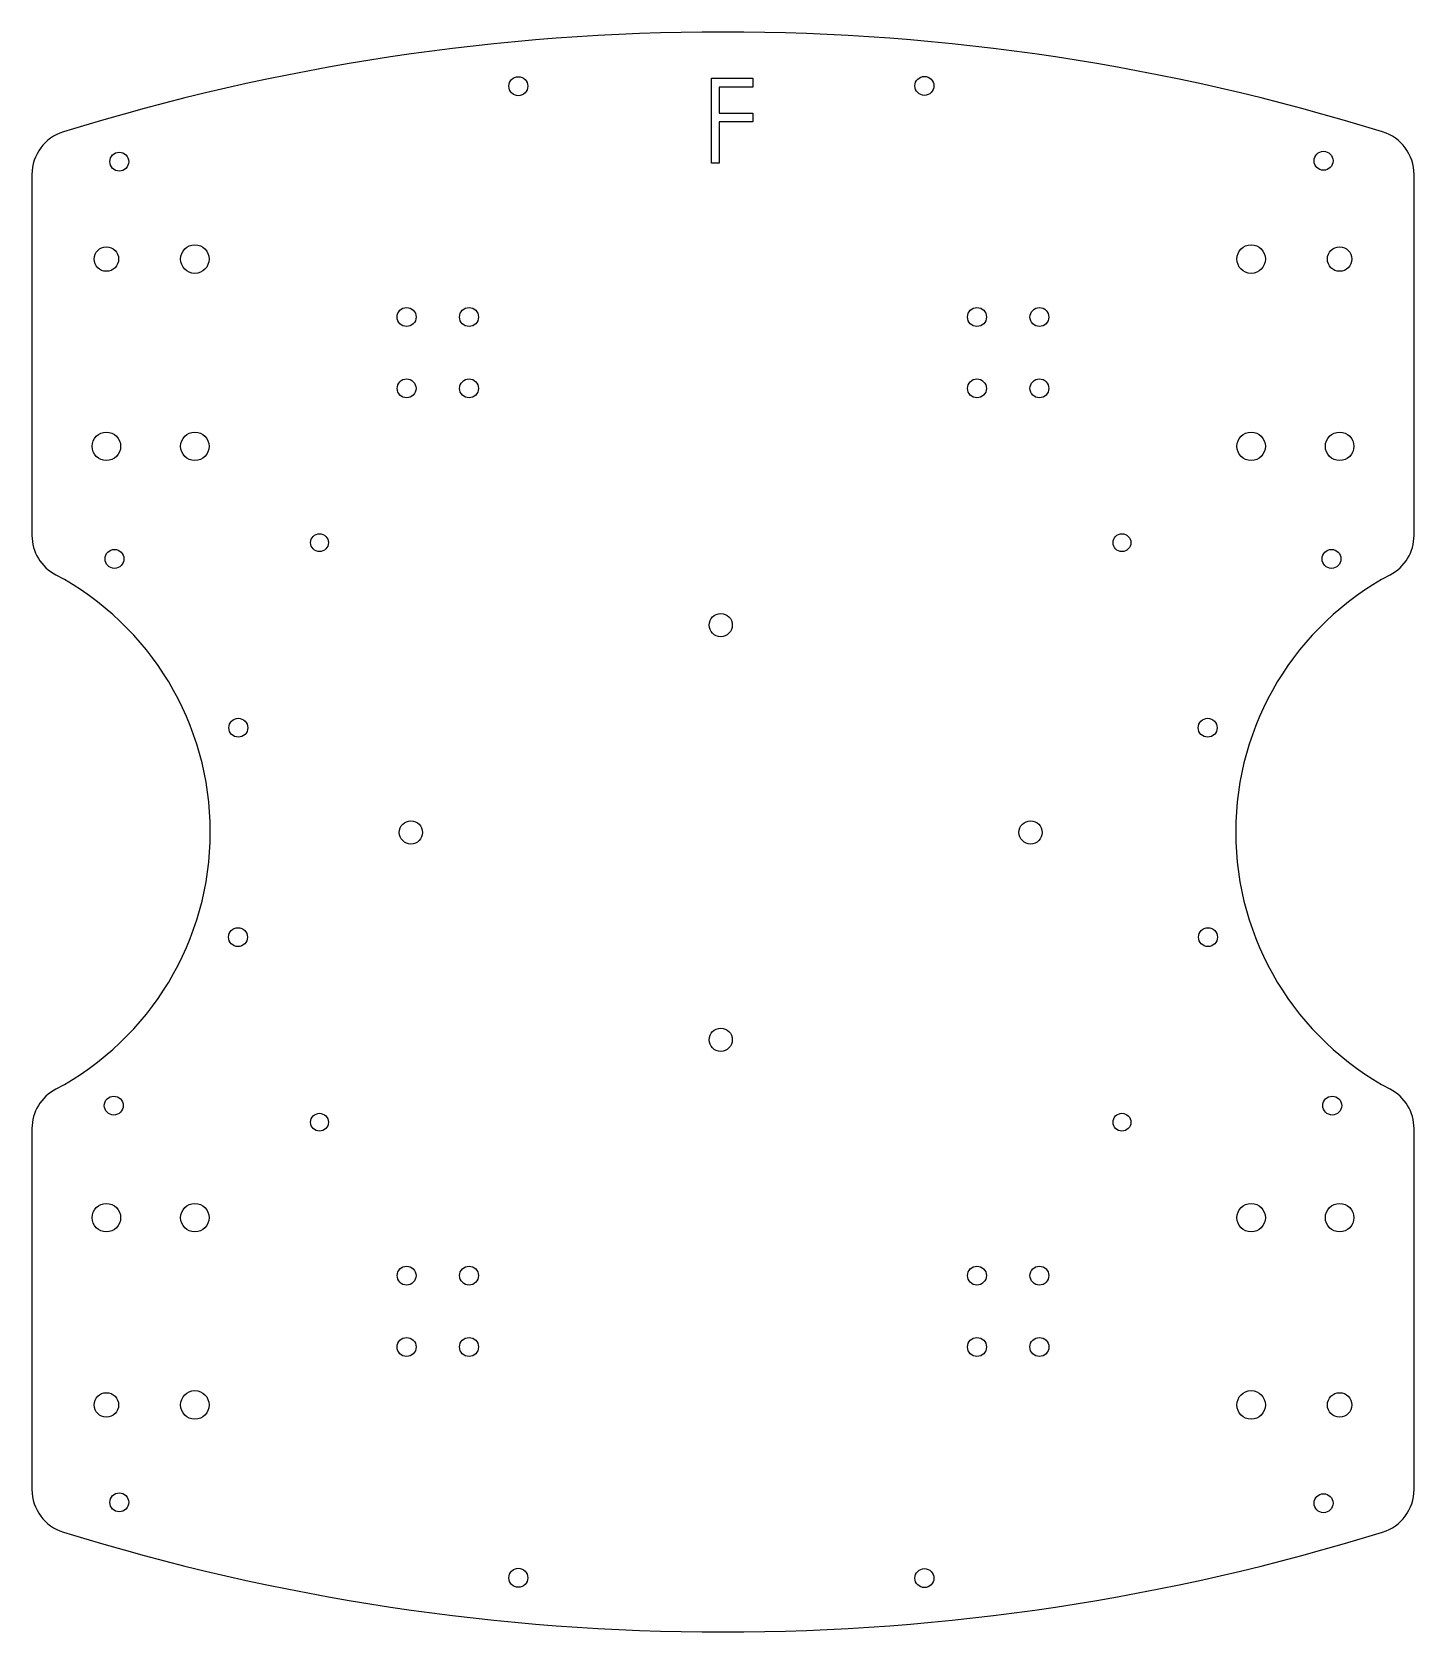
# Model space of a CAD drawing. Header units: millimetres. Extents: x -155 to 155, y -179 to 179.
import ezdxf

# ---------------------------------------------------------------- set-up
doc = ezdxf.new("R2010")
doc.units = ezdxf.units.MM

msp = doc.modelspace()

# ---------------------------------------------------------------- linework, layer by layer
at = {"color": 7, "linetype": 'Continuous', "lineweight": 25}
for p, q in [((-2.56, 169.05), (6.72, 169.05)), ((-2.56, 150), (-2.56, 169.05)), ((6.72, 169.05), (6.72, 167.1)), ((-0.85, 167.1), (-0.85, 161.23)), ((6.72, 167.1), (-0.85, 167.1)), ((-0.85, 161.23), (6.72, 161.23)), ((-0.85, 159.28), (-0.85, 150)), ((6.72, 159.28), (-0.85, 159.28)), ((6.72, 161.23), (6.72, 159.28)), ((-155, 147.5), (-155, 66.52)), ((-0.85, 150), (-2.56, 150)), ((155, 66.52), (155, 147.5)), ((-155, -66.52), (-155, -147.5)), ((155, -147.5), (155, -66.52))]:
    msp.add_line(p, q, dxfattribs=at)
for centre, radius in [((-45.91, 167.29), 2.13), ((45.18, 167.35), 2.13), ((-135.42, 150.36), 2.12), ((134.71, 150.56), 2.13), ((-138.32, 128.51), 2.75), ((-118.47, 128.51), 3.2), ((118.47, 128.51), 3.2), ((138.32, 128.51), 2.75), ((-70.97, 115.51), 2.13), ((-56.97, 115.51), 2.13), ((56.97, 115.51), 2.13), ((70.97, 115.51), 2.12), ((-70.97, 99.51), 2.12), ((-56.97, 99.51), 2.12), ((56.97, 99.51), 2.12), ((70.97, 99.51), 2.12), ((-138.32, 86.51), 3.2), ((-118.47, 86.51), 3.2), ((118.47, 86.51), 3.2), ((138.32, 86.51), 3.2), ((-90.51, 64.9), 2), ((89.49, 64.9), 2), ((-136.5, 61.26), 2.12), ((136.5, 61.26), 2.12), ((-0.51, 46.4), 2.6), ((-108.72, 23.39), 2.12), ((108.72, 23.39), 2.12), ((-70.01, -0.1), 2.6), ((68.99, -0.1), 2.6), ((-108.79, -23.58), 2.12), ((108.79, -23.58), 2.12), ((-0.51, -46.6), 2.6), ((-136.66, -61.37), 2.12), ((136.66, -61.37), 2.12), ((-90.51, -65.1), 2), ((89.49, -65.1), 2), ((-138.32, -86.51), 3.2), ((-118.47, -86.51), 3.2), ((118.47, -86.51), 3.2), ((138.32, -86.51), 3.2), ((-70.97, -99.51), 2.12), ((-56.97, -99.51), 2.12), ((56.97, -99.51), 2.12), ((70.97, -99.51), 2.12), ((-70.97, -115.51), 2.13), ((-56.97, -115.51), 2.13), ((56.97, -115.51), 2.13), ((70.97, -115.51), 2.13), ((-118.47, -128.51), 3.2), ((118.47, -128.51), 3.2), ((-138.32, -128.51), 2.75), ((138.32, -128.51), 2.75), ((-135.42, -150.36), 2.12), ((134.71, -150.56), 2.13), ((-45.91, -167.29), 2.13), ((45.18, -167.35), 2.13)]:
    msp.add_circle(centre, radius, dxfattribs=at)
for centre, radius, start, end in [((0, -320.56), 500, 72.7874, 107.2126), ((-145, 147.5), 10, 107.2126, 180), ((145, 147.5), 10, 0, 72.7874), ((-145, 66.52), 10, 180, 242.037), ((145, 66.52), 10, 297.963, 0), ((-180.32, 0), 65.32, 297.963, 62.037), ((180.32, 0), 65.32, 117.963, 242.037), ((-145, -66.52), 10, 117.963, 180), ((145, -66.52), 10, 0, 62.037), ((-145, -147.5), 10, 180, 252.7874), ((145, -147.5), 10, 287.2126, 0), ((0, 320.56), 500, 252.7874, 287.2126)]:
    msp.add_arc(centre, radius, start, end, dxfattribs=at)

doc.saveas('drawing.dxf')
